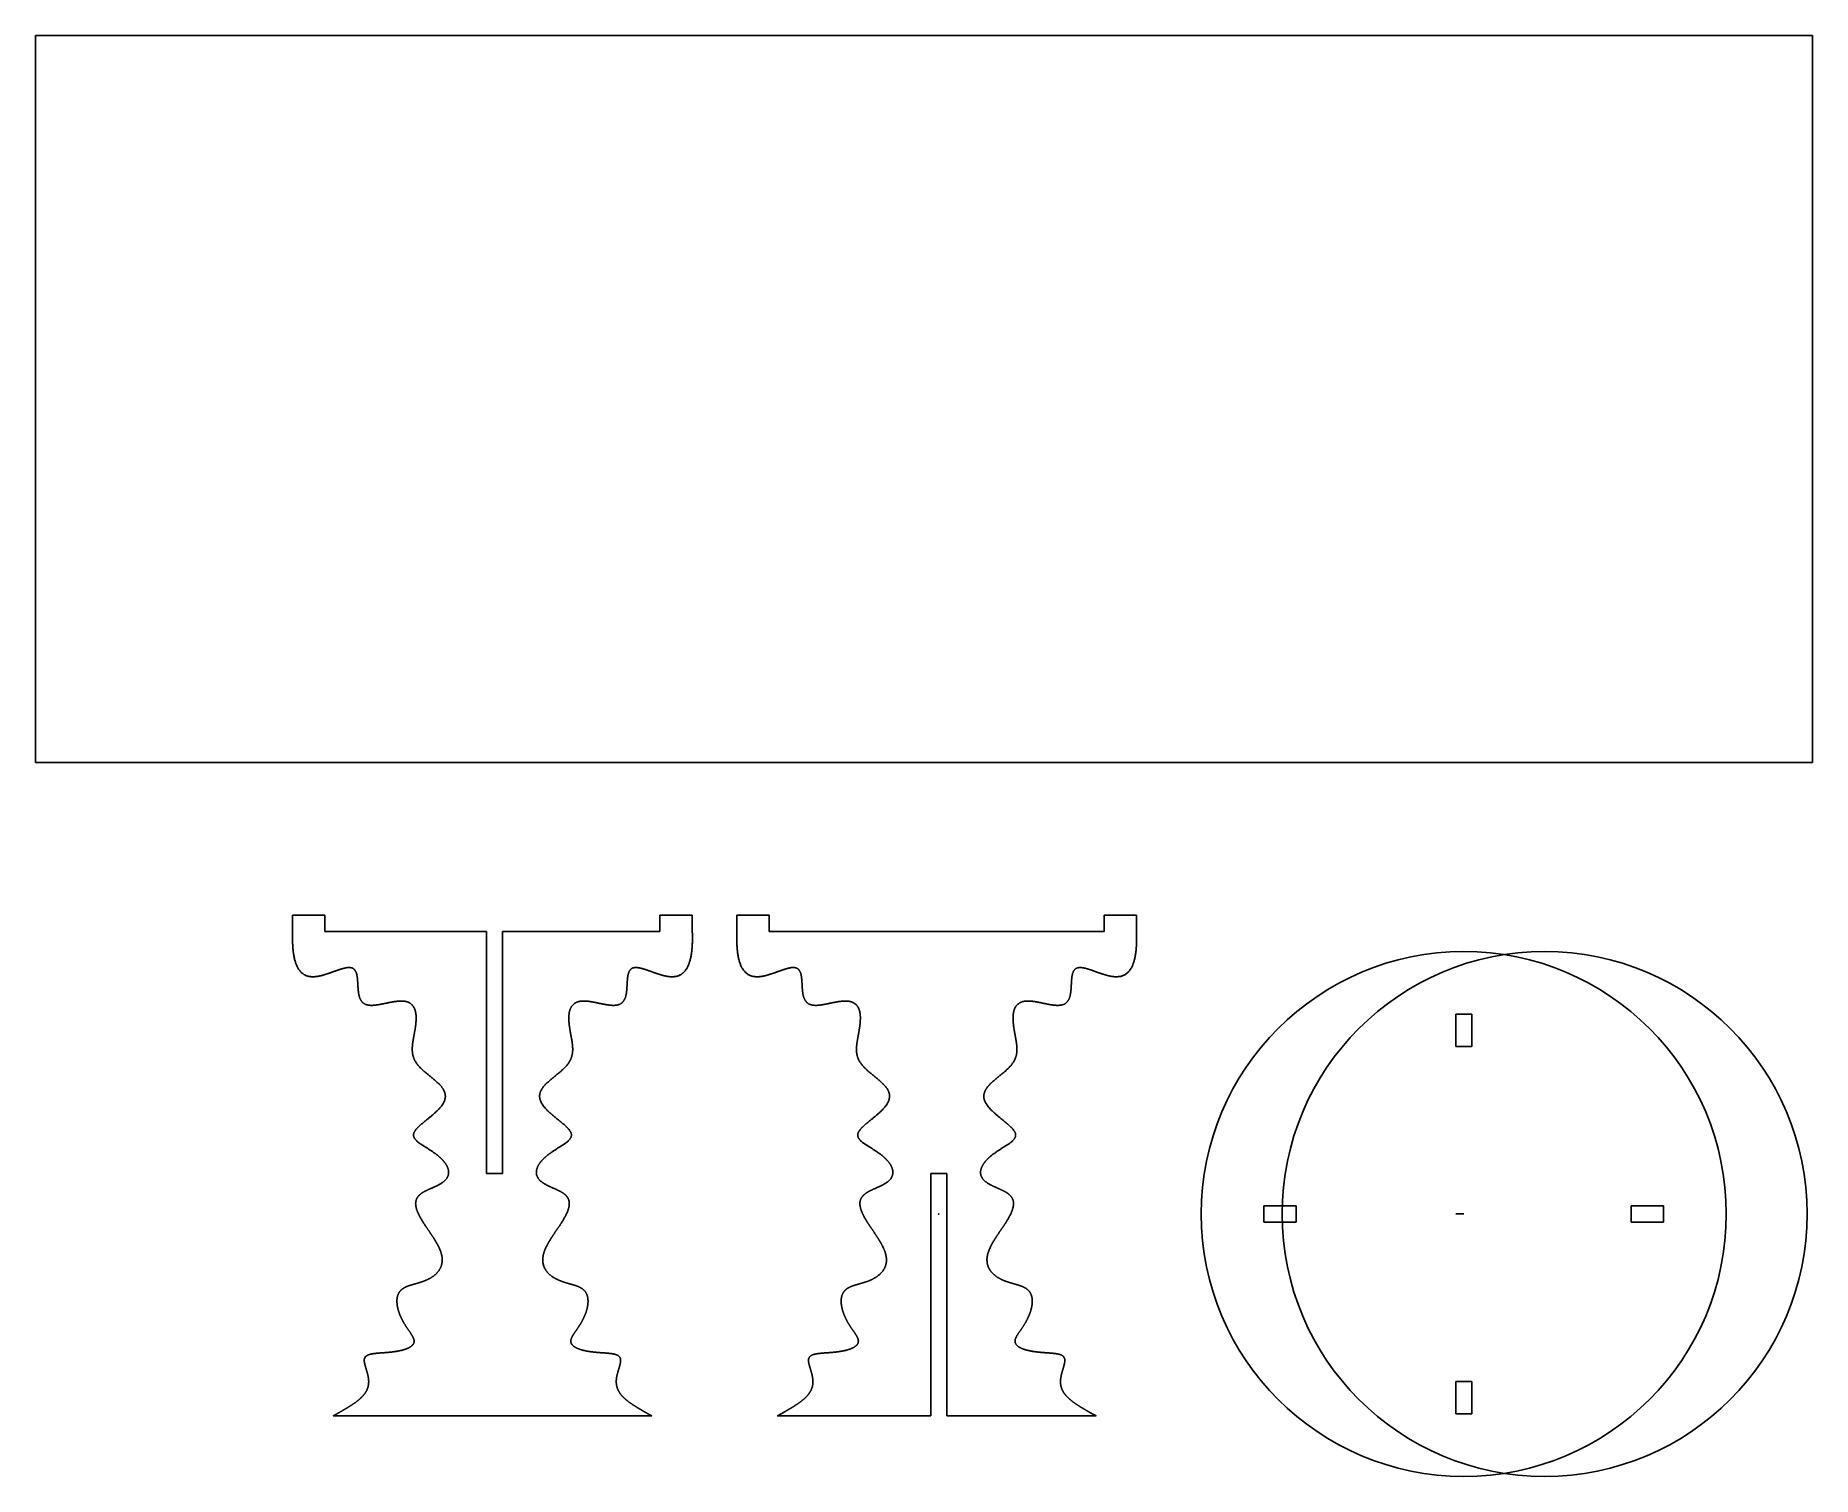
# Model space of a CAD drawing. Header units: millimetres. Extents: x -1118 to 1082, y -325 to 1459.
import ezdxf

# ---------------------------------------------------------------- set-up
doc = ezdxf.new("R2010")
doc.units = ezdxf.units.MM
doc.header["$MEASUREMENT"] = 0
for name, color, linetype in [('Medusa table1 v3_Sketch1', 7, 'Continuous'), ('Medusa table1 v3_Sketch2', 7, 'Continuous'), ('Medusa table1 v3_Sketch3', 7, 'Continuous'), ('Medusa table1 v3_Sketch4', 7, 'Continuous'), ('Medusa table1 v3_Sketch5', 7, 'Continuous')]:
    doc.layers.add(name, color=color, linetype=linetype)

msp = doc.modelspace()

# ---------------------------------------------------------------- linework, layer by layer
at = {"layer": 'Medusa table1 v3_Sketch1'}
for p, q in [((-800, 350), (-800, 370)), ((-800, 350), (-800, 370)), ((-800, 370), (-760, 370)), ((-800, 370), (-760, 370)), ((-760, 370), (-760, 350)), ((-760, 370), (-760, 350)), ((-305.2, 370), (-345.2, 370)), ((-345.2, 370), (-345.2, 350)), ((-305.2, 370), (-345.2, 370)), ((-345.2, 370), (-345.2, 350)), ((-305.2, 350), (-305.2, 370)), ((-305.2, 350), (-305.2, 370)), ((-250, 370), (-210, 370)), ((-250, 350), (-250, 370)), ((-250, 370), (-210, 370)), ((-250, 350), (-250, 370)), ((-210, 370), (-210, 350)), ((-210, 370), (-210, 350)), ((204.8, 370), (204.8, 350)), ((244.8, 370), (204.8, 370)), ((244.8, 370), (204.8, 370)), ((204.8, 370), (204.8, 350)), ((244.8, 350), (244.8, 370)), ((244.8, 350), (244.8, 370)), ((-560, 350), (-760, 350)), ((-560, 350), (-760, 350)), ((-560, 50), (-560, 350)), ((-560, 50), (-560, 350)), ((-540, 350), (-345.2, 350)), ((-540, 50), (-540, 350)), ((-540, 50), (-540, 350)), ((-540, 350), (-345.2, 350)), ((-210, 350), (204.8, 350)), ((-550, 50), (-560, 50)), ((-550, 50), (-560, 50)), ((-550, 50), (-540, 50)), ((-550, 50), (-540, 50)), ((-10, 50), (10, 50)), ((-10, -250), (-10, 50)), ((10, 50), (10, -250)), ((-750, -250), (-355.2, -250)), ((-750, -250), (-355.2, -250)), ((-200, -250), (-10, -250)), ((10, -250), (194.8, -250))]:
    msp.add_line(p, q, dxfattribs=at)
for points in [[(-750, -250), (-749, -249.5), (-746.9, -248.4), (-743.7, -246.6), (-739, -243.9), (-732.7, -240.2), (-726.1, -236.1), (-719.5, -231.5), (-713.5, -226.3), (-708.8, -220.3), (-706, -213.7), (-705.4, -206.3), (-706.9, -198.5), (-709.3, -191), (-711.4, -184.2), (-711.8, -178.9), (-709.4, -175.3), (-704.1, -173.3), (-696.2, -172.3), (-686.6, -171.8), (-676.3, -171), (-666.6, -169.4), (-658.4, -167.1), (-652.5, -163.9), (-649.4, -160.2), (-649.2, -156), (-651.4, -151.1), (-655.4, -145.4), (-660.2, -138.6), (-664.9, -130.7), (-668.6, -122.1), (-670.9, -113.4), (-671.3, -105.4), (-669.7, -98.7), (-666.1, -93.7), (-660.7, -90.3), (-653.9, -88), (-646.3, -86), (-638.3, -83.6), (-630.7, -80.4), (-624, -76), (-618.7, -70.6), (-615.4, -64.2), (-614.3, -57.2), (-615.3, -49.6), (-618.4, -41.6), (-623.2, -33.1), (-629, -24.3), (-635.2, -15.4), (-641, -6.4), (-645.6, 2.2), (-648.1, 10.1), (-648, 16.9), (-644.9, 22.5), (-639.1, 26.9), (-631.4, 30.6), (-623, 34.1), (-615.2, 38), (-609.3, 42.8), (-606.3, 48.8), (-606.7, 55.6), (-610.4, 62.9), (-616.9, 70), (-625.5, 76.6), (-634.7, 82.3), (-643.1, 87.4), (-649, 92.2), (-651.4, 97.2), (-649.6, 102.6), (-643.9, 108.7), (-635.5, 115.5), (-626.1, 122.9), (-617.7, 130.6), (-611.9, 138.4), (-609.9, 146.1), (-612.1, 153.5), (-617.8, 160.6), (-625.7, 167.4), (-634.3, 174.1), (-642.1, 180.7), (-648, 187.7), (-651.4, 195.1), (-652.4, 203.2), (-651.5, 212.2), (-649.6, 221.9), (-647.7, 232.2), (-646.7, 242.3), (-647.4, 251.4), (-650.5, 258.5), (-656.2, 262.9), (-664.4, 264.3), (-674.6, 263.2), (-685.6, 260.7), (-696.4, 258.4), (-705.7, 257.8), (-712.6, 259.9), (-716.9, 265.4), (-718.8, 273.7), (-719.3, 283.4), (-719.6, 292.9), (-721.1, 300.5), (-724.7, 304.9), (-730.6, 305.9), (-738.8, 304), (-748.6, 300.4), (-759.2, 296.4), (-769.6, 293.6), (-779.1, 293.2), (-787.2, 296.1), (-793.6, 302.9), (-798, 313.8), (-799.8, 326.1), (-800.3, 337.3), (-800.2, 345.6), (-800, 350)], [(-750, -250), (-749, -249.5), (-746.9, -248.4), (-743.7, -246.6), (-739, -243.9), (-732.7, -240.2), (-726.1, -236.1), (-719.5, -231.5), (-713.5, -226.3), (-708.8, -220.3), (-706, -213.7), (-705.4, -206.3), (-706.9, -198.5), (-709.3, -191), (-711.4, -184.2), (-711.8, -178.9), (-709.4, -175.3), (-704.1, -173.3), (-696.2, -172.3), (-686.6, -171.8), (-676.3, -171), (-666.6, -169.4), (-658.4, -167.1), (-652.5, -163.9), (-649.4, -160.2), (-649.2, -156), (-651.4, -151.1), (-655.4, -145.4), (-660.2, -138.6), (-664.9, -130.7), (-668.6, -122.1), (-670.9, -113.4), (-671.3, -105.4), (-669.7, -98.7), (-666.1, -93.7), (-660.7, -90.3), (-653.9, -88), (-646.3, -86), (-638.3, -83.6), (-630.7, -80.4), (-624, -76), (-618.7, -70.6), (-615.4, -64.2), (-614.3, -57.2), (-615.3, -49.6), (-618.4, -41.6), (-623.2, -33.1), (-629, -24.3), (-635.2, -15.4), (-641, -6.4), (-645.6, 2.2), (-648.1, 10.1), (-648, 16.9), (-644.9, 22.5), (-639.1, 26.9), (-631.4, 30.6), (-623, 34.1), (-615.2, 38), (-609.3, 42.8), (-606.3, 48.8), (-606.7, 55.6), (-610.4, 62.9), (-616.9, 70), (-625.5, 76.6), (-634.7, 82.3), (-643.1, 87.4), (-649, 92.2), (-651.4, 97.2), (-649.6, 102.6), (-643.9, 108.7), (-635.5, 115.5), (-626.1, 122.9), (-617.7, 130.6), (-611.9, 138.4), (-609.9, 146.1), (-612.1, 153.5), (-617.8, 160.6), (-625.7, 167.4), (-634.3, 174.1), (-642.1, 180.7), (-648, 187.7), (-651.4, 195.1), (-652.4, 203.2), (-651.5, 212.2), (-649.6, 221.9), (-647.7, 232.2), (-646.7, 242.3), (-647.4, 251.4), (-650.5, 258.5), (-656.2, 262.9), (-664.4, 264.3), (-674.6, 263.2), (-685.6, 260.7), (-696.4, 258.4), (-705.7, 257.8), (-712.6, 259.9), (-716.9, 265.4), (-718.8, 273.7), (-719.3, 283.4), (-719.6, 292.9), (-721.1, 300.5), (-724.7, 304.9), (-730.6, 305.9), (-738.8, 304), (-748.6, 300.4), (-759.2, 296.4), (-769.6, 293.6), (-779.1, 293.2), (-787.2, 296.1), (-793.6, 302.9), (-798, 313.8), (-799.8, 326.1), (-800.3, 337.3), (-800.2, 345.6), (-800, 350)], [(-355.2, -250), (-356.2, -249.5), (-358.3, -248.4), (-361.5, -246.6), (-366.2, -243.9), (-372.5, -240.2), (-379.1, -236.1), (-385.7, -231.5), (-391.7, -226.3), (-396.4, -220.3), (-399.2, -213.7), (-399.8, -206.3), (-398.4, -198.5), (-395.9, -191), (-393.9, -184.2), (-393.5, -178.9), (-395.8, -175.3), (-401.1, -173.3), (-409, -172.3), (-418.6, -171.8), (-428.9, -171), (-438.6, -169.4), (-446.8, -167.1), (-452.7, -163.9), (-455.8, -160.2), (-456.1, -156), (-453.8, -151.1), (-449.8, -145.4), (-445, -138.6), (-440.4, -130.7), (-436.6, -122.1), (-434.3, -113.4), (-433.9, -105.4), (-435.5, -98.7), (-439.1, -93.7), (-444.5, -90.3), (-451.3, -88), (-458.9, -86), (-466.9, -83.6), (-474.5, -80.4), (-481.3, -76), (-486.5, -70.6), (-489.8, -64.2), (-490.9, -57.2), (-489.9, -49.6), (-486.8, -41.6), (-482.1, -33.1), (-476.3, -24.3), (-470, -15.4), (-464.2, -6.4), (-459.6, 2.2), (-457.1, 10.1), (-457.2, 16.9), (-460.3, 22.5), (-466.1, 26.9), (-473.8, 30.6), (-482.2, 34.1), (-490, 38), (-495.9, 42.8), (-498.9, 48.8), (-498.5, 55.6), (-494.8, 62.9), (-488.3, 70), (-479.7, 76.6), (-470.5, 82.3), (-462.1, 87.4), (-456.2, 92.2), (-453.8, 97.2), (-455.6, 102.6), (-461.3, 108.7), (-469.7, 115.5), (-479.1, 122.9), (-487.5, 130.6), (-493.3, 138.4), (-495.3, 146.1), (-493.1, 153.5), (-487.4, 160.6), (-479.5, 167.4), (-470.9, 174.1), (-463.1, 180.7), (-457.2, 187.7), (-453.8, 195.1), (-452.8, 203.2), (-453.7, 212.2), (-455.6, 221.9), (-457.5, 232.2), (-458.5, 242.3), (-457.8, 251.4), (-454.7, 258.5), (-449, 262.9), (-440.8, 264.3), (-430.7, 263.2), (-419.6, 260.7), (-408.9, 258.4), (-399.5, 257.8), (-392.6, 259.9), (-388.3, 265.4), (-386.4, 273.7), (-385.9, 283.4), (-385.6, 292.9), (-384.1, 300.5), (-380.6, 304.9), (-374.6, 305.9), (-366.4, 304), (-356.6, 300.4), (-346, 296.4), (-335.6, 293.6), (-326.1, 293.2), (-318, 296.1), (-311.7, 302.9), (-307.3, 313.8), (-305.4, 326.1), (-304.9, 337.3), (-305.1, 345.6), (-305.2, 350)], [(-355.2, -250), (-356.2, -249.5), (-358.3, -248.4), (-361.5, -246.6), (-366.2, -243.9), (-372.5, -240.2), (-379.1, -236.1), (-385.7, -231.5), (-391.7, -226.3), (-396.4, -220.3), (-399.2, -213.7), (-399.8, -206.3), (-398.4, -198.5), (-395.9, -191), (-393.9, -184.2), (-393.5, -178.9), (-395.8, -175.3), (-401.1, -173.3), (-409, -172.3), (-418.6, -171.8), (-428.9, -171), (-438.6, -169.4), (-446.8, -167.1), (-452.7, -163.9), (-455.8, -160.2), (-456.1, -156), (-453.8, -151.1), (-449.8, -145.4), (-445, -138.6), (-440.4, -130.7), (-436.6, -122.1), (-434.3, -113.4), (-433.9, -105.4), (-435.5, -98.7), (-439.1, -93.7), (-444.5, -90.3), (-451.3, -88), (-458.9, -86), (-466.9, -83.6), (-474.5, -80.4), (-481.3, -76), (-486.5, -70.6), (-489.8, -64.2), (-490.9, -57.2), (-489.9, -49.6), (-486.8, -41.6), (-482.1, -33.1), (-476.3, -24.3), (-470, -15.4), (-464.2, -6.4), (-459.6, 2.2), (-457.1, 10.1), (-457.2, 16.9), (-460.3, 22.5), (-466.1, 26.9), (-473.8, 30.6), (-482.2, 34.1), (-490, 38), (-495.9, 42.8), (-498.9, 48.8), (-498.5, 55.6), (-494.8, 62.9), (-488.3, 70), (-479.7, 76.6), (-470.5, 82.3), (-462.1, 87.4), (-456.2, 92.2), (-453.8, 97.2), (-455.6, 102.6), (-461.3, 108.7), (-469.7, 115.5), (-479.1, 122.9), (-487.5, 130.6), (-493.3, 138.4), (-495.3, 146.1), (-493.1, 153.5), (-487.4, 160.6), (-479.5, 167.4), (-470.9, 174.1), (-463.1, 180.7), (-457.2, 187.7), (-453.8, 195.1), (-452.8, 203.2), (-453.7, 212.2), (-455.6, 221.9), (-457.5, 232.2), (-458.5, 242.3), (-457.8, 251.4), (-454.7, 258.5), (-449, 262.9), (-440.8, 264.3), (-430.7, 263.2), (-419.6, 260.7), (-408.9, 258.4), (-399.5, 257.8), (-392.6, 259.9), (-388.3, 265.4), (-386.4, 273.7), (-385.9, 283.4), (-385.6, 292.9), (-384.1, 300.5), (-380.6, 304.9), (-374.6, 305.9), (-366.4, 304), (-356.6, 300.4), (-346, 296.4), (-335.6, 293.6), (-326.1, 293.2), (-318, 296.1), (-311.7, 302.9), (-307.3, 313.8), (-305.4, 326.1), (-304.9, 337.3), (-305.1, 345.6), (-305.2, 350)], [(-200, -250), (-199, -249.5), (-196.9, -248.4), (-193.7, -246.6), (-189, -243.9), (-182.7, -240.2), (-176.1, -236.1), (-169.5, -231.5), (-163.5, -226.3), (-158.8, -220.3), (-156, -213.7), (-155.4, -206.3), (-156.9, -198.5), (-159.3, -191), (-161.4, -184.2), (-161.8, -178.9), (-159.4, -175.3), (-154.1, -173.3), (-146.2, -172.3), (-136.6, -171.8), (-126.3, -171), (-116.6, -169.4), (-108.4, -167.1), (-102.5, -163.9), (-99.4, -160.2), (-99.2, -156), (-101.4, -151.1), (-105.4, -145.4), (-110.2, -138.6), (-114.9, -130.7), (-118.6, -122.1), (-120.9, -113.4), (-121.3, -105.4), (-119.7, -98.7), (-116.1, -93.7), (-110.7, -90.3), (-103.9, -88), (-96.3, -86), (-88.3, -83.6), (-80.7, -80.4), (-74, -76), (-68.7, -70.6), (-65.4, -64.2), (-64.3, -57.2), (-65.3, -49.6), (-68.4, -41.6), (-73.2, -33.1), (-79, -24.3), (-85.2, -15.4), (-91, -6.4), (-95.6, 2.2), (-98.1, 10.1), (-98, 16.9), (-94.9, 22.5), (-89.1, 26.9), (-81.4, 30.6), (-73, 34.1), (-65.2, 38), (-59.3, 42.8), (-56.3, 48.8), (-56.7, 55.6), (-60.4, 62.9), (-66.9, 70), (-75.5, 76.6), (-84.7, 82.3), (-93.1, 87.4), (-99, 92.2), (-101.4, 97.2), (-99.6, 102.6), (-93.9, 108.7), (-85.5, 115.5), (-76.1, 122.9), (-67.7, 130.6), (-61.9, 138.4), (-59.9, 146.1), (-62.1, 153.5), (-67.8, 160.6), (-75.7, 167.4), (-84.3, 174.1), (-92.1, 180.7), (-98, 187.7), (-101.4, 195.1), (-102.4, 203.2), (-101.5, 212.2), (-99.6, 221.9), (-97.7, 232.2), (-96.7, 242.3), (-97.4, 251.4), (-100.5, 258.5), (-106.2, 262.9), (-114.4, 264.3), (-124.6, 263.2), (-135.6, 260.7), (-146.4, 258.4), (-155.7, 257.8), (-162.6, 259.9), (-166.9, 265.4), (-168.8, 273.7), (-169.3, 283.4), (-169.6, 292.9), (-171.1, 300.5), (-174.7, 304.9), (-180.6, 305.9), (-188.8, 304), (-198.6, 300.4), (-209.2, 296.4), (-219.6, 293.6), (-229.1, 293.2), (-237.2, 296.1), (-243.6, 302.9), (-248, 313.8), (-249.8, 326.1), (-250.3, 337.3), (-250.2, 345.6), (-250, 350)], [(-200, -250), (-199, -249.5), (-196.9, -248.4), (-193.7, -246.6), (-189, -243.9), (-182.7, -240.2), (-176.1, -236.1), (-169.5, -231.5), (-163.5, -226.3), (-158.8, -220.3), (-156, -213.7), (-155.4, -206.3), (-156.9, -198.5), (-159.3, -191), (-161.4, -184.2), (-161.8, -178.9), (-159.4, -175.3), (-154.1, -173.3), (-146.2, -172.3), (-136.6, -171.8), (-126.3, -171), (-116.6, -169.4), (-108.4, -167.1), (-102.5, -163.9), (-99.4, -160.2), (-99.2, -156), (-101.4, -151.1), (-105.4, -145.4), (-110.2, -138.6), (-114.9, -130.7), (-118.6, -122.1), (-120.9, -113.4), (-121.3, -105.4), (-119.7, -98.7), (-116.1, -93.7), (-110.7, -90.3), (-103.9, -88), (-96.3, -86), (-88.3, -83.6), (-80.7, -80.4), (-74, -76), (-68.7, -70.6), (-65.4, -64.2), (-64.3, -57.2), (-65.3, -49.6), (-68.4, -41.6), (-73.2, -33.1), (-79, -24.3), (-85.2, -15.4), (-91, -6.4), (-95.6, 2.2), (-98.1, 10.1), (-98, 16.9), (-94.9, 22.5), (-89.1, 26.9), (-81.4, 30.6), (-73, 34.1), (-65.2, 38), (-59.3, 42.8), (-56.3, 48.8), (-56.7, 55.6), (-60.4, 62.9), (-66.9, 70), (-75.5, 76.6), (-84.7, 82.3), (-93.1, 87.4), (-99, 92.2), (-101.4, 97.2), (-99.6, 102.6), (-93.9, 108.7), (-85.5, 115.5), (-76.1, 122.9), (-67.7, 130.6), (-61.9, 138.4), (-59.9, 146.1), (-62.1, 153.5), (-67.8, 160.6), (-75.7, 167.4), (-84.3, 174.1), (-92.1, 180.7), (-98, 187.7), (-101.4, 195.1), (-102.4, 203.2), (-101.5, 212.2), (-99.6, 221.9), (-97.7, 232.2), (-96.7, 242.3), (-97.4, 251.4), (-100.5, 258.5), (-106.2, 262.9), (-114.4, 264.3), (-124.6, 263.2), (-135.6, 260.7), (-146.4, 258.4), (-155.7, 257.8), (-162.6, 259.9), (-166.9, 265.4), (-168.8, 273.7), (-169.3, 283.4), (-169.6, 292.9), (-171.1, 300.5), (-174.7, 304.9), (-180.6, 305.9), (-188.8, 304), (-198.6, 300.4), (-209.2, 296.4), (-219.6, 293.6), (-229.1, 293.2), (-237.2, 296.1), (-243.6, 302.9), (-248, 313.8), (-249.8, 326.1), (-250.3, 337.3), (-250.2, 345.6), (-250, 350)], [(194.8, -250), (193.8, -249.5), (191.7, -248.4), (188.5, -246.6), (183.8, -243.9), (177.5, -240.2), (170.9, -236.1), (164.3, -231.5), (158.3, -226.3), (153.6, -220.3), (150.8, -213.7), (150.2, -206.3), (151.6, -198.5), (154.1, -191), (156.1, -184.2), (156.5, -178.9), (154.2, -175.3), (148.9, -173.3), (141, -172.3), (131.4, -171.8), (121.1, -171), (111.4, -169.4), (103.2, -167.1), (97.3, -163.9), (94.2, -160.2), (93.9, -156), (96.2, -151.1), (100.2, -145.4), (105, -138.6), (109.6, -130.7), (113.4, -122.1), (115.7, -113.4), (116.1, -105.4), (114.5, -98.7), (110.9, -93.7), (105.5, -90.3), (98.7, -88), (91.1, -86), (83.1, -83.6), (75.5, -80.4), (68.7, -76), (63.5, -70.6), (60.2, -64.2), (59.1, -57.2), (60.1, -49.6), (63.2, -41.6), (67.9, -33.1), (73.7, -24.3), (80, -15.4), (85.8, -6.4), (90.4, 2.2), (92.9, 10.1), (92.8, 16.9), (89.7, 22.5), (83.9, 26.9), (76.2, 30.6), (67.8, 34.1), (60, 38), (54.1, 42.8), (51.1, 48.8), (51.5, 55.6), (55.2, 62.9), (61.7, 70), (70.3, 76.6), (79.5, 82.3), (87.9, 87.4), (93.8, 92.2), (96.2, 97.2), (94.4, 102.6), (88.7, 108.7), (80.3, 115.5), (70.9, 122.9), (62.5, 130.6), (56.7, 138.4), (54.7, 146.1), (56.9, 153.5), (62.6, 160.6), (70.5, 167.4), (79.1, 174.1), (86.9, 180.7), (92.8, 187.7), (96.2, 195.1), (97.2, 203.2), (96.3, 212.2), (94.4, 221.9), (92.5, 232.2), (91.5, 242.3), (92.2, 251.4), (95.3, 258.5), (101, 262.9), (109.2, 264.3), (119.3, 263.2), (130.4, 260.7), (141.1, 258.4), (150.5, 257.8), (157.4, 259.9), (161.7, 265.4), (163.6, 273.7), (164.1, 283.4), (164.4, 292.9), (165.9, 300.5), (169.4, 304.9), (175.4, 305.9), (183.6, 304), (193.4, 300.4), (204, 296.4), (214.4, 293.6), (223.9, 293.2), (232, 296.1), (238.3, 302.9), (242.7, 313.8), (244.6, 326.1), (245.1, 337.3), (244.9, 345.6), (244.8, 350)], [(194.8, -250), (193.8, -249.5), (191.7, -248.4), (188.5, -246.6), (183.8, -243.9), (177.5, -240.2), (170.9, -236.1), (164.3, -231.5), (158.3, -226.3), (153.6, -220.3), (150.8, -213.7), (150.2, -206.3), (151.6, -198.5), (154.1, -191), (156.1, -184.2), (156.5, -178.9), (154.2, -175.3), (148.9, -173.3), (141, -172.3), (131.4, -171.8), (121.1, -171), (111.4, -169.4), (103.2, -167.1), (97.3, -163.9), (94.2, -160.2), (93.9, -156), (96.2, -151.1), (100.2, -145.4), (105, -138.6), (109.6, -130.7), (113.4, -122.1), (115.7, -113.4), (116.1, -105.4), (114.5, -98.7), (110.9, -93.7), (105.5, -90.3), (98.7, -88), (91.1, -86), (83.1, -83.6), (75.5, -80.4), (68.7, -76), (63.5, -70.6), (60.2, -64.2), (59.1, -57.2), (60.1, -49.6), (63.2, -41.6), (67.9, -33.1), (73.7, -24.3), (80, -15.4), (85.8, -6.4), (90.4, 2.2), (92.9, 10.1), (92.8, 16.9), (89.7, 22.5), (83.9, 26.9), (76.2, 30.6), (67.8, 34.1), (60, 38), (54.1, 42.8), (51.1, 48.8), (51.5, 55.6), (55.2, 62.9), (61.7, 70), (70.3, 76.6), (79.5, 82.3), (87.9, 87.4), (93.8, 92.2), (96.2, 97.2), (94.4, 102.6), (88.7, 108.7), (80.3, 115.5), (70.9, 122.9), (62.5, 130.6), (56.7, 138.4), (54.7, 146.1), (56.9, 153.5), (62.6, 160.6), (70.5, 167.4), (79.1, 174.1), (86.9, 180.7), (92.8, 187.7), (96.2, 195.1), (97.2, 203.2), (96.3, 212.2), (94.4, 221.9), (92.5, 232.2), (91.5, 242.3), (92.2, 251.4), (95.3, 258.5), (101, 262.9), (109.2, 264.3), (119.3, 263.2), (130.4, 260.7), (141.1, 258.4), (150.5, 257.8), (157.4, 259.9), (161.7, 265.4), (163.6, 273.7), (164.1, 283.4), (164.4, 292.9), (165.9, 300.5), (169.4, 304.9), (175.4, 305.9), (183.6, 304), (193.4, 300.4), (204, 296.4), (214.4, 293.6), (223.9, 293.2), (232, 296.1), (238.3, 302.9), (242.7, 313.8), (244.6, 326.1), (245.1, 337.3), (244.9, 345.6), (244.8, 350)]]:
    msp.add_open_spline(points, degree=5, dxfattribs=at)
msp.add_point((0, 0), dxfattribs=at)
at = {"layer": 'Medusa table1 v3_Sketch2'}
msp.add_circle((750, 0), 325, dxfattribs=at)
msp.add_point((0, 0), dxfattribs=at)
at = {"layer": 'Medusa table1 v3_Sketch3'}
for p, q in [((640, 247.4), (640, 207.4)), ((660, 247.4), (640, 247.4)), ((660, 207.4), (660, 247.4)), ((640, 207.4), (660, 207.4)), ((402.6, 10), (442.6, 10)), ((402.6, -10), (402.6, 10)), ((442.6, 10), (442.6, -10)), ((650, 0), (640, 0)), ((857.4, 10), (857.4, -10)), ((897.4, 10), (857.4, 10)), ((897.4, -10), (897.4, 10)), ((442.6, -10), (402.6, -10)), ((857.4, -10), (897.4, -10)), ((640, -207.4), (640, -247.4)), ((660, -207.4), (640, -207.4)), ((660, -247.4), (660, -207.4)), ((640, -247.4), (660, -247.4))]:
    msp.add_line(p, q, dxfattribs=at)
msp.add_circle((650, 0), 325, dxfattribs=at)
msp.add_point((0, 0), dxfattribs=at)
at = {"layer": 'Medusa table1 v3_Sketch4'}
for p, q in [((-1118.3, 1459.2), (-1118.3, 559.2)), ((-1118.3, 1459.2), (1081.7, 1459.2)), ((1081.7, 1459.2), (1081.7, 559.2)), ((-1118.3, 559.2), (1081.7, 559.2))]:
    msp.add_line(p, q, dxfattribs=at)
msp.add_point((0, 0), dxfattribs=at)
at = {"layer": 'Medusa table1 v3_Sketch5'}
msp.add_point((0, 0), dxfattribs=at)

doc.saveas('drawing.dxf')
